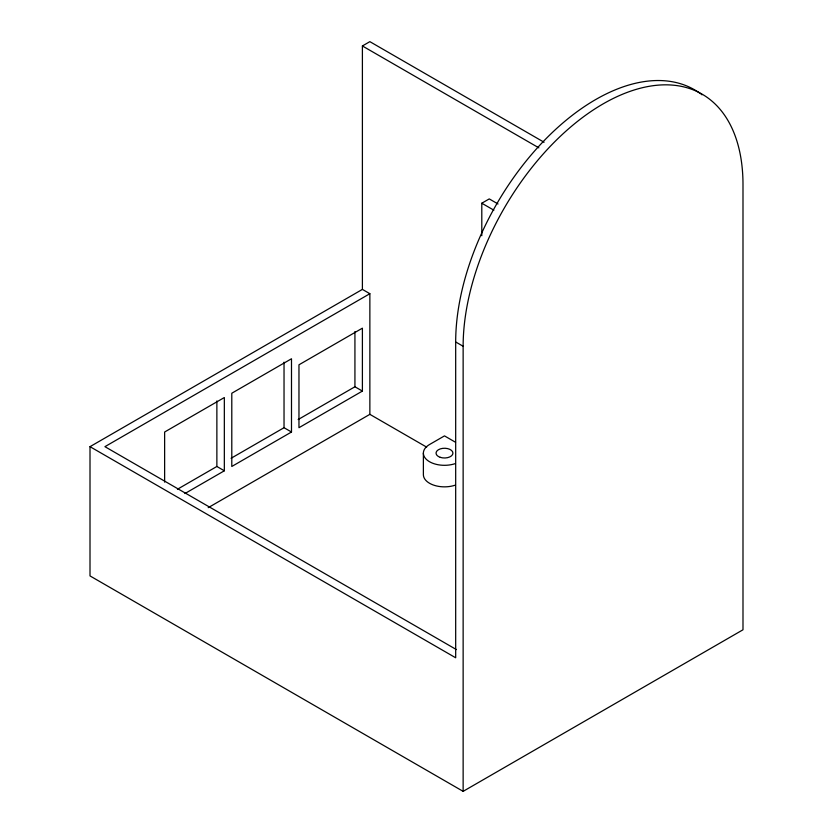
<?xml version="1.0" encoding="UTF-8"?>
<svg xmlns="http://www.w3.org/2000/svg" width="833" height="833" viewBox="0 0 833 833"><rect width="100%" height="100%" fill="white"/><g stroke="black" fill="none" stroke-linecap="round" stroke-linejoin="round"><path stroke-width="1.25" d="M463.138 791.35L463.138 346.268A197.89 114.246 -60 0 1 603.071 103.906A197.89 114.246 -60 0 1 742.994 184.697L742.994 629.779L463.138 791.35L90.006 575.915L90.006 446.665L362.397 289.395L362.397 45.961L369.862 41.65L544.074 142.235M481.797 235.739L481.797 203.221L489.263 198.91L498.04 203.981M208.208 507.672L369.862 414.345L369.862 293.705L104.927 446.665L456.38 649.573M177.45 489.242L216.872 466.48L224.337 470.791L224.337 397.539L164.632 432.015L164.632 482.13M231.095 458.275L284.032 427.704L291.498 432.015L291.498 358.763L231.793 393.238L231.793 466.48L291.498 432.015M298.172 419.54L354.931 386.772L362.397 391.083L362.397 328.171L298.964 364.802L298.964 427.704L362.397 391.083M184.905 493.553L224.337 470.791M362.397 45.961L538.857 147.837M481.797 203.221L493.875 210.187M700.407 93.608A197.89 114.246 -60 0 0 546.031 138.694A197.89 114.246 -60 0 0 455.682 341.957L463.138 346.268M362.397 289.395L369.862 293.705M455.536 442.271L444.489 435.888L429.557 444.51A21.106 12.183 0 0 0 427.735 460.545A21.106 12.183 0 0 0 455.037 463.679M369.862 414.345L426.663 447.144M90.006 446.665L455.682 657.778L455.682 341.957M423.383 453.121L423.383 474.664A21.106 12.183 0 0 0 455.037 485.223M354.931 331.565L354.931 386.772M284.032 362.168L284.032 427.704M216.872 400.944L216.872 466.48M701.209 94.202A197.89 114.246 -60 0 1 702.011 94.806M440.24 457.338A8.445 4.873 0 0 0 452.933 453.142A8.445 4.873 0 0 0 440.293 448.893A8.445 4.873 0 0 0 440.24 457.338"/></g></svg>
